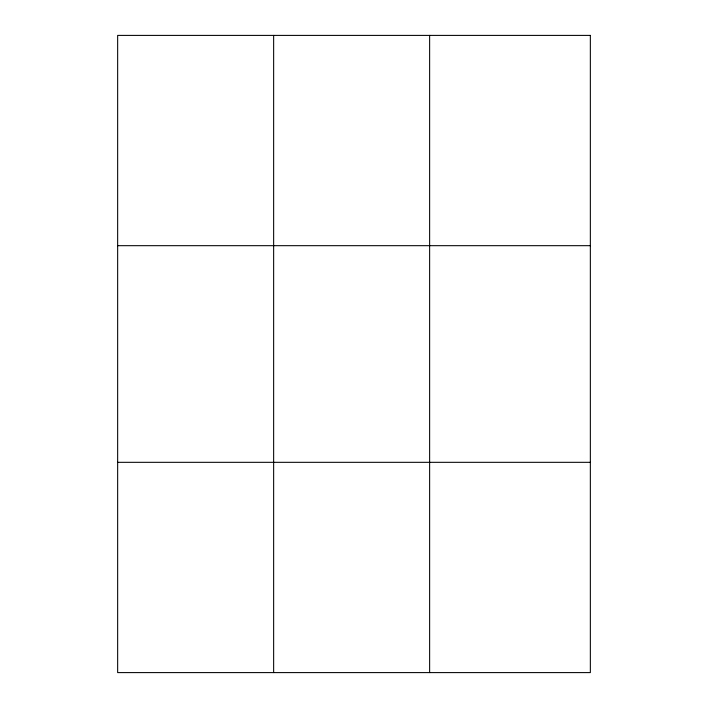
<?xml version="1.0" encoding="UTF-8"?>
<svg xmlns="http://www.w3.org/2000/svg" width="708" height="708" viewBox="0 0 708 708"><rect width="100%" height="100%" fill="white"/><g stroke="black" fill="none" stroke-linecap="round" stroke-linejoin="round"><path stroke-width="1.06" d="M273.642 35.4L273.642 672.6M429.632 35.4L429.632 672.6M117.652 245.676L590.348 245.676M117.652 462.324L590.348 462.324M590.348 35.4L590.348 672.6L117.652 672.6L117.652 35.4L590.348 35.4"/></g></svg>
